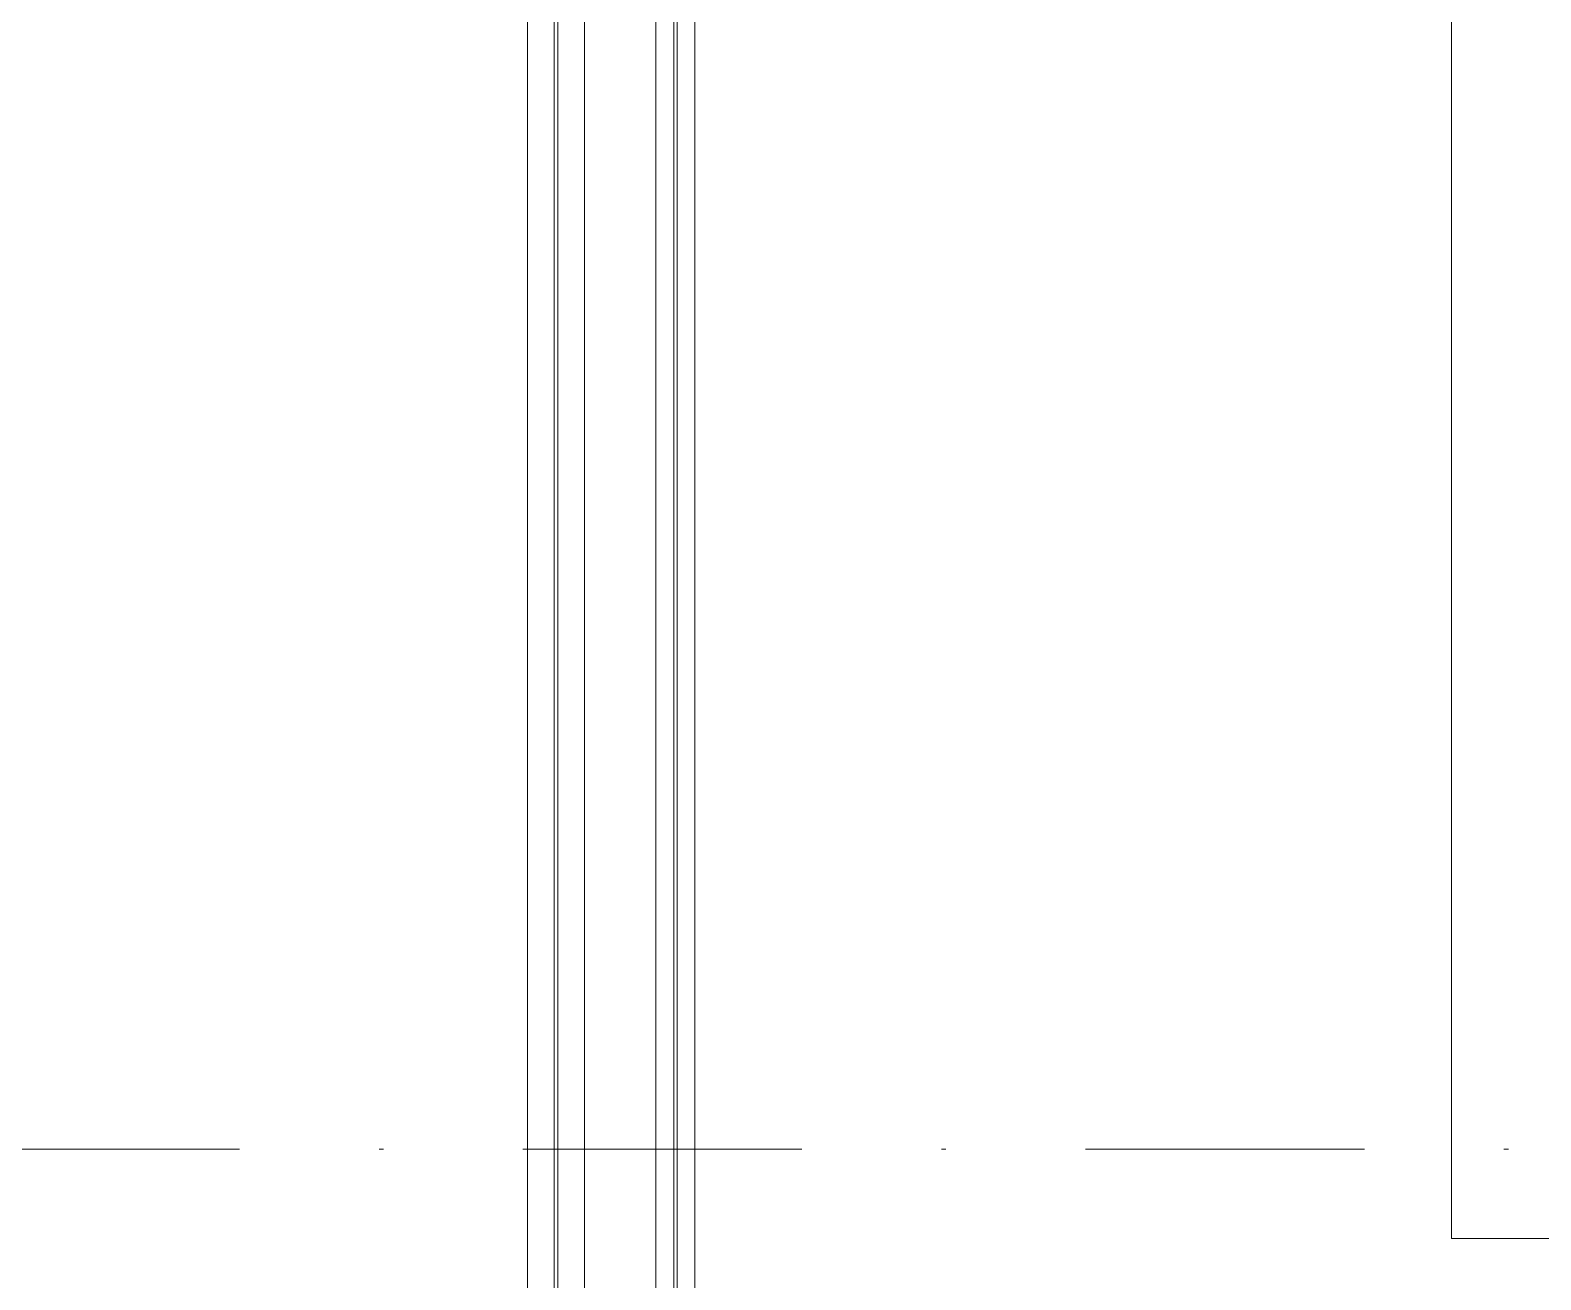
# Model space of a CAD drawing. Extents: x -1299 to 23780, y -3010 to 8106.
# Drawn here: x 7093.66 to 7127.5, y 342.07 to 370.07 of the extents above; entities that cross this region are included whole.
import ezdxf

# ---------------------------------------------------------------- set-up
doc = ezdxf.new("R2010")
doc.units = 0
doc.header["$LTSCALE"] = 25
doc.header["$MEASUREMENT"] = 0
doc.linetypes.add('DASHDOT2', pattern=[0.5, 0.25, -0.125, 0, -0.125])
for name, color, linetype, lineweight in [('10', 9, 'Continuous', 9), ('14', 9, 'Continuous', 9), ('15', 9, 'Continuous', 9), ('24', 9, 'DASHDOT2', 9)]:
    doc.layers.add(name, color=color, linetype=linetype, lineweight=lineweight)

# ---------------------------------------------------------------- blocks, each defined once
blk = doc.blocks.new('*U456')
at = {"layer": '15'}
for p, q in [((1.469, -18.947), (62.699, -18.947)), ((1.469, -19.347), (62.699, -19.347)), ((1.469, -19.423), (62.699, -19.423)), ((1.469, -19.823), (62.699, -19.823)), ((1.469, -21.423), (62.699, -21.423)), ((1.469, -22.023), (62.699, -22.023)), ((1.469, -22.099), (62.699, -22.099)), ((1.469, -22.699), (62.699, -22.699))]:
    blk.add_line(p, q, dxfattribs=at)

msp = doc.modelspace()

# ---------------------------------------------------------------- linework, layer by layer
at = {"layer": '14'}
msp.add_lwpolyline([(7125.5, 343), (7209.5, 343), (7209.5, 427), (7125.5, 427)], close=True, dxfattribs=at)
at = {"layer": '24'}
msp.add_lwpolyline([(6827.5, 345), (11027.5, 345)], dxfattribs=at)

# ---------------------------------------------------------------- block references
at = {"layer": '10', "rotation": 270}
msp.add_blockref('*U456', (7127.5, 385), dxfattribs=at)

doc.saveas('drawing.dxf')
